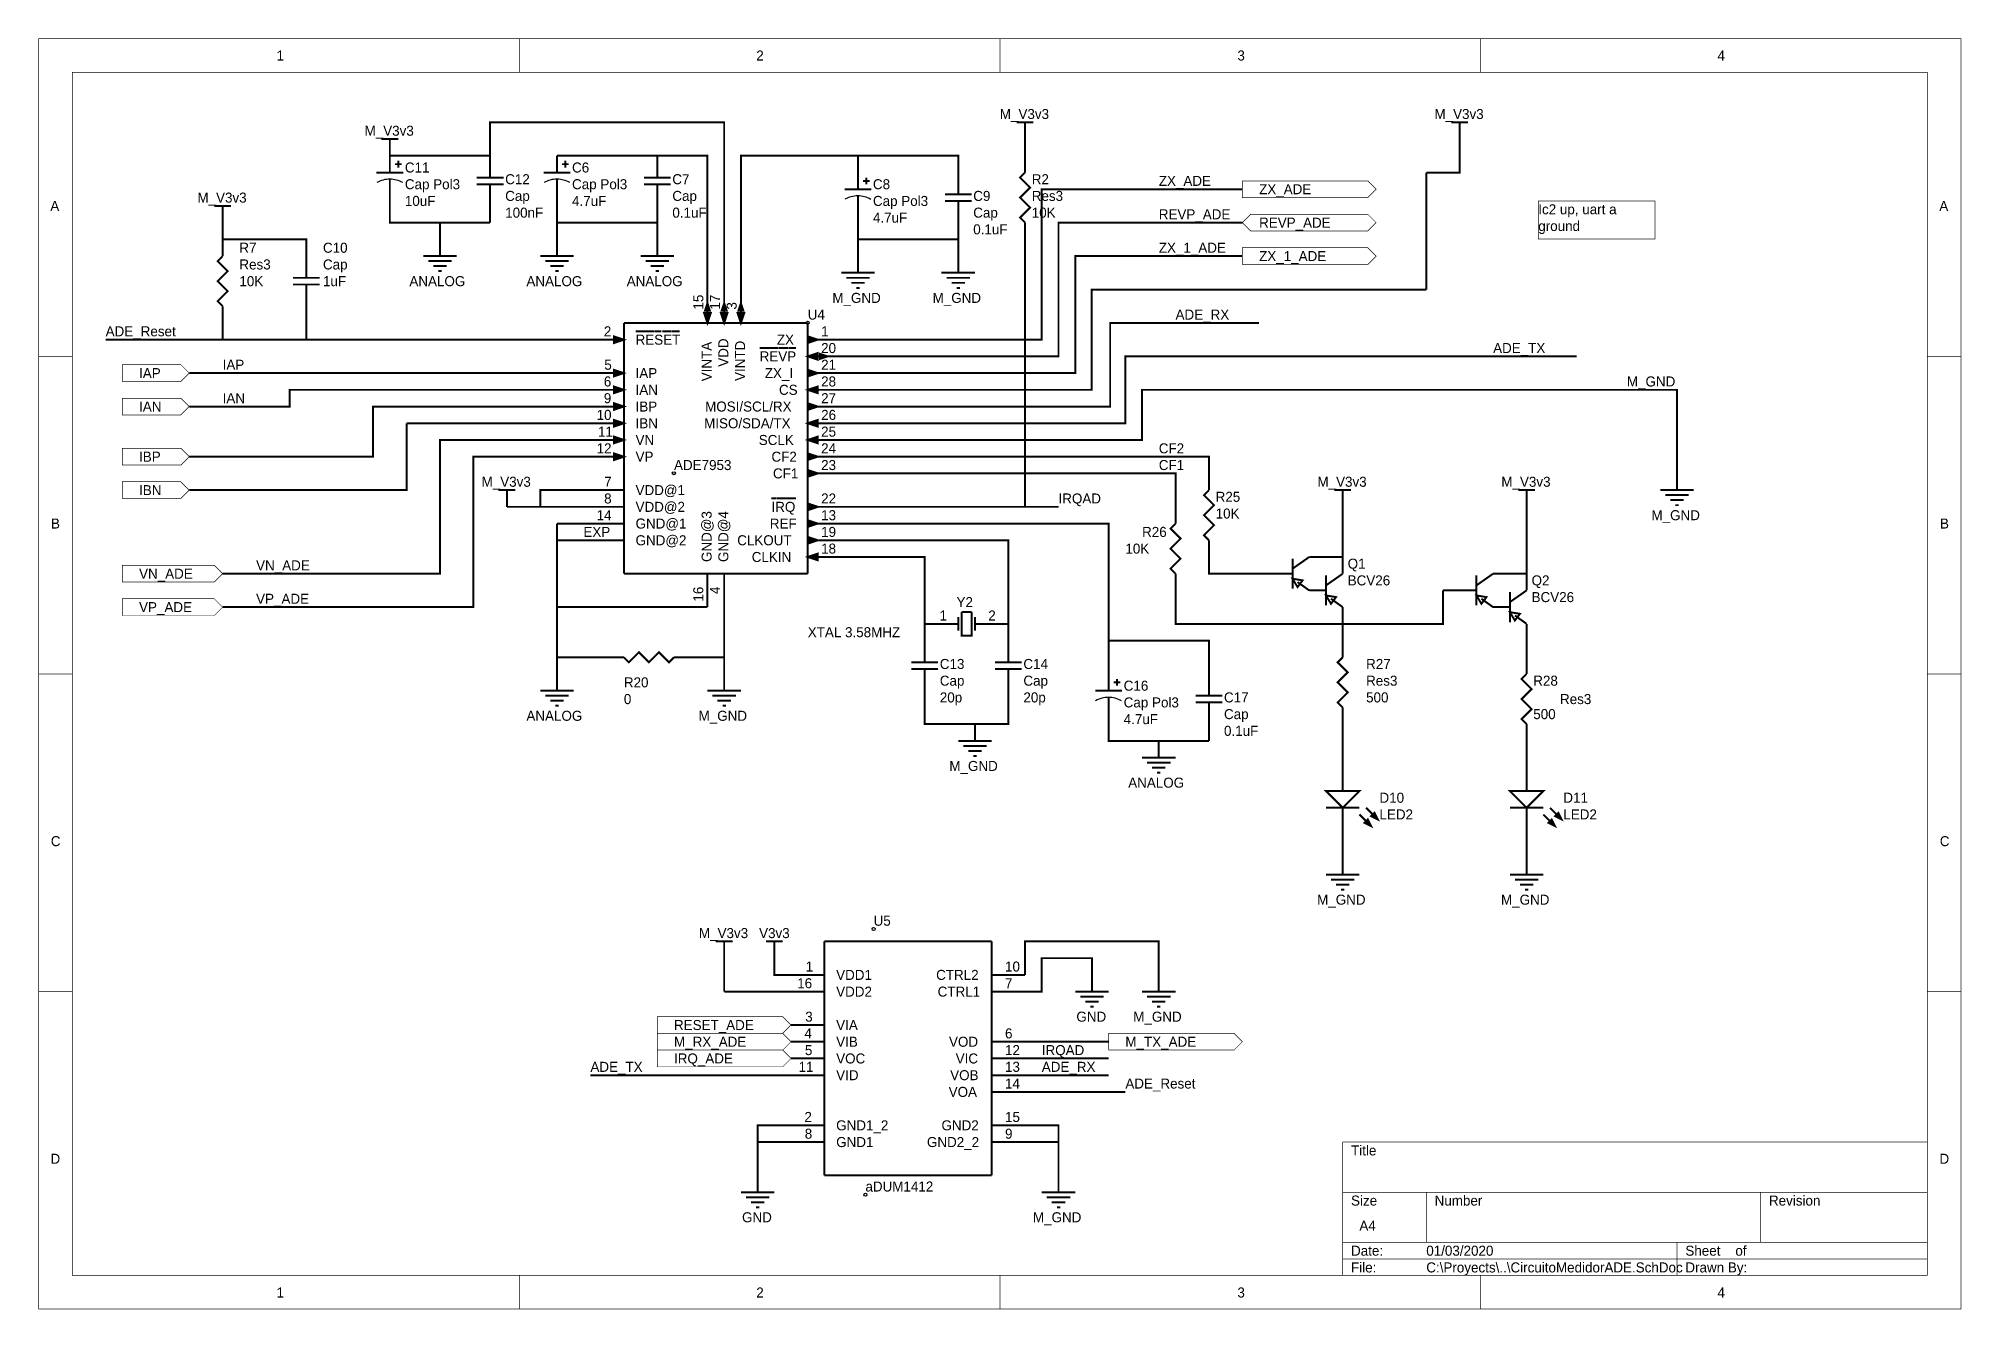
# Model space of a CAD drawing. Header units: millimetres. Extents: x 0 to 11.5, y 0 to 7.6.
import ezdxf

# ---------------------------------------------------------------- set-up
doc = ezdxf.new("R2010")
doc.units = ezdxf.units.MM
doc.header["$MEASUREMENT"] = 0
doc.layers.add('Sheet', color=255, linetype='Continuous')

msp = doc.modelspace()

# ---------------------------------------------------------------- linework, layer by layer
at = {"layer": 'Sheet'}
for points, const_width in [([(0, 7.6), (11.498, 7.6), (11.498, 0.002), (0, 0.002), (0, 7.6)], 0.0039), ([(2.875, 7.4), (2.875, 7.6)], 0.0039), ([(5.75, 7.4), (5.75, 7.6)], 0.0039), ([(8.625, 7.4), (8.625, 7.6)], 0.0039), ([(0.2, 7.4), (11.298, 7.4), (11.298, 0.202), (0.2, 0.202), (0.2, 7.4)], 0.0039), ([(4.1, 6.9), (4.1, 7.1), (2.7, 7.1), (2.7, 6.9), (2.1, 6.9)], 0.0118), ([(5.85, 7.1), (5.95, 7.1)], 0.0118), ([(5.9, 7), (5.9, 7.1)], 0.0118), ([(8.45, 7.1), (8.55, 7.1)], 0.0118), ([(8.5, 7), (8.5, 7.1)], 0.0118), ([(2.05, 7), (2.15, 7)], 0.0118), ([(2.1, 6.9), (2.1, 7)], 0.0118), ([(2.1, 6.8), (2.1, 6.9)], 0.0118), ([(2.7, 6.8), (2.7, 6.9)], 0.0118), ([(3.1, 6.8), (3.1, 6.9)], 0.0118), ([(3.1, 6.9), (3.7, 6.9), (4, 6.9), (4, 6.1)], 0.0118), ([(3.7, 6.8), (3.7, 6.9)], 0.0118), ([(4.1, 6.1), (4.1, 6.9), (4.1, 6.4)], 0.0118), ([(4.2, 6.1), (4.2, 6.9), (4.9, 6.9)], 0.0118), ([(5.5, 6.8), (5.5, 6.9), (4.9, 6.9), (4.9, 6.8)], 0.0118), ([(5.9, 7), (5.9, 6.9)], 0.0118), ([(5.9, 6.8), (5.9, 6.9)], 0.0118), ([(8.5, 7), (8.5, 6.8), (8.3, 6.8)], 0.0118), ([(2.02, 6.8), (2.18, 6.8)], 0.0118), ([(2.13, 6.85), (2.17, 6.85)], 0.0118), ([(2.15, 6.83), (2.15, 6.87)], 0.0118), ([(2.7, 6.8), (2.7, 6.77)], 0.0118), ([(3.02, 6.8), (3.18, 6.8)], 0.0118), ([(3.13, 6.85), (3.17, 6.85)], 0.0118), ([(3.15, 6.83), (3.15, 6.87)], 0.0118), ([(3.7, 6.8), (3.7, 6.77)], 0.0118), ([(4.9, 6.7), (4.9, 6.8)], 0.0118), ([(5.5, 6.7), (5.5, 6.8)], 0.0118), ([(5.9, 6.8), (5.87, 6.77), (5.93, 6.71), (5.87, 6.65), (5.93, 6.59), (5.87, 6.53), (5.9, 6.5)], 0.0118), ([(8.3, 6.8), (8.3, 6.1)], 0.0118), ([(2.1, 6.76), (2.1, 6.7)], 0.0118), ([(2.1, 6.7), (2.1, 6.6)], 0.0118), ([(2.62, 6.77), (2.78, 6.77)], 0.0118), ([(2.78, 6.73), (2.62, 6.73)], 0.0118), ([(2.7, 6.7), (2.7, 6.73)], 0.0118), ([(2.7, 6.7), (2.7, 6.6)], 0.0118), ([(3.1, 6.76), (3.1, 6.7)], 0.0118), ([(3.1, 6.7), (3.1, 6.6)], 0.0118), ([(3.62, 6.77), (3.78, 6.77)], 0.0118), ([(3.78, 6.73), (3.62, 6.73)], 0.0118), ([(3.7, 6.7), (3.7, 6.73)], 0.0118), ([(3.7, 6.7), (3.7, 6.6)], 0.0118), ([(7.2, 6.7), (6, 6.7), (6, 5.8), (4.8, 5.8), (4.8, 5.8)], 0.0118), ([(4.82, 6.7), (4.98, 6.7)], 0.0118), ([(4.93, 6.75), (4.97, 6.75)], 0.0118), ([(4.95, 6.73), (4.95, 6.77)], 0.0118), ([(5.42, 6.67), (5.58, 6.67)], 0.0118), ([(5.5, 6.7), (5.5, 6.67)], 0.0118), ([(1.05, 6.6), (1.15, 6.6)], 0.0118), ([(1.1, 6.5), (1.1, 6.6)], 0.0118), ([(2.1, 6.6), (2.1, 6.5), (2.4, 6.5), (2.7, 6.5)], 0.0118), ([(2.7, 6.6), (2.7, 6.5)], 0.0118), ([(3.1, 6.6), (3.1, 6.5), (3.7, 6.5), (3.7, 6.4)], 0.0118), ([(3.7, 6.6), (3.7, 6.5)], 0.0118), ([(4.9, 6.66), (4.9, 6.6)], 0.0118), ([(4.9, 6.6), (4.9, 6.5)], 0.0118), ([(5.58, 6.63), (5.42, 6.63)], 0.0118), ([(5.5, 6.6), (5.5, 6.63)], 0.0118), ([(5.5, 6.6), (5.5, 6.5)], 0.0118), ([(8.97, 6.63), (9.668, 6.63), (9.668, 6.402), (8.97, 6.402), (8.97, 6.63)], 0.0039), ([(1.1, 6.4), (1.1, 6.5)], 0.0118), ([(2.4, 6.5), (2.4, 6.4)], 0.0118), ([(3.1, 6.5), (3.1, 6.4)], 0.0118), ([(7.2, 6.5), (6.1, 6.5), (6.1, 5.7), (4.8, 5.7)], 0.0118), ([(5.9, 6.5), (5.9, 6.4), (5.9, 4.8), (5.1, 4.8), (4.8, 4.8), (4.8, 4.8), (5.1, 4.8), (5.1, 4.8)], 0.0118), ([(4.9, 6.5), (4.9, 6.4), (5.5, 6.4), (5.5, 6.3)], 0.0118), ([(5.5, 6.5), (5.5, 6.4)], 0.0118), ([(5.9, 6.5), (5.9, 6.4)], 0.0118), ([(1.1, 6.3), (1.1, 6.4)], 0.0118), ([(1.6, 6.3), (1.6, 6.4), (1.1, 6.4), (1.1, 6.4)], 0.0118), ([(2.4, 6.4), (2.4, 6.3)], 0.0118), ([(3.1, 6.4), (3.1, 6.3)], 0.0118), ([(3.7, 6.4), (3.7, 6.3)], 0.0118), ([(4.9, 6.4), (4.9, 6.3)], 0.0118), ([(1.1, 6.3), (1.07, 6.27), (1.13, 6.21), (1.07, 6.15), (1.13, 6.09), (1.07, 6.03), (1.1, 6)], 0.0118), ([(1.6, 6.2), (1.6, 6.3)], 0.0118), ([(2.3, 6.3), (2.5, 6.3)], 0.0118), ([(2.33, 6.27), (2.47, 6.27)], 0.0118), ([(2.36, 6.24), (2.44, 6.24)], 0.0118), ([(2.39, 6.21), (2.41, 6.21)], 0.0118), ([(3, 6.3), (3.2, 6.3)], 0.0118), ([(3.03, 6.27), (3.17, 6.27)], 0.0118), ([(3.06, 6.24), (3.14, 6.24)], 0.0118), ([(3.09, 6.21), (3.11, 6.21)], 0.0118), ([(3.6, 6.3), (3.8, 6.3)], 0.0118), ([(3.63, 6.27), (3.77, 6.27)], 0.0118), ([(3.66, 6.24), (3.74, 6.24)], 0.0118), ([(3.69, 6.21), (3.71, 6.21)], 0.0118), ([(4.8, 5.6), (6.2, 5.6), (6.2, 6.3), (7.2, 6.3)], 0.0118), ([(4.9, 6.3), (4.9, 6.2)], 0.0118), ([(5.5, 6.3), (5.5, 6.2)], 0.0118), ([(1.52, 6.17), (1.68, 6.17)], 0.0118), ([(1.68, 6.13), (1.52, 6.13)], 0.0118), ([(1.6, 6.2), (1.6, 6.17)], 0.0118), ([(1.6, 6.1), (1.6, 6.13)], 0.0118), ([(1.6, 6.1), (1.6, 6)], 0.0118), ([(4, 5.9), (4, 6.1)], 0.0118), ([(4.1, 5.9), (4.1, 6.1)], 0.0118), ([(4.2, 5.9), (4.2, 6.1)], 0.0118), ([(4.8, 6.2), (5, 6.2)], 0.0118), ([(4.8, 5.5), (6.299, 5.5), (6.299, 6.1), (8.3, 6.1)], 0.0118), ([(4.83, 6.17), (4.97, 6.17)], 0.0118), ([(4.86, 6.14), (4.94, 6.14)], 0.0118), ([(4.89, 6.11), (4.91, 6.11)], 0.0118), ([(5.4, 6.2), (5.6, 6.2)], 0.0118), ([(5.43, 6.17), (5.57, 6.17)], 0.0118), ([(5.46, 6.14), (5.54, 6.14)], 0.0118), ([(5.49, 6.11), (5.51, 6.11)], 0.0118), ([(1.1, 6), (1.1, 5.9)], 0.0118), ([(1.6, 6), (1.6, 5.8)], 0.0118), ([(1.1, 5.8), (1.1, 5.9)], 0.0118), ([(3.5, 4.4), (3.5, 5.9)], 0.0118), ([(3.5, 5.9), (4.6, 5.9)], 0.0118), ([(4.6, 5.9), (4.6, 4.4)], 0.0118), ([(4.8, 5.4), (6.409, 5.4), (6.409, 5.9), (7.3, 5.9)], 0.0118), ([(3.3, 5.8), (1.6, 5.8), (1.1, 5.8), (1.1, 5.8), (0.4, 5.8)], 0.0118), ([(3.5, 5.8), (3.3, 5.8)], 0.0118), ([(3.628, 5.85), (3.57, 5.85)], 0.0118), ([(3.68, 5.85), (3.628, 5.85)], 0.0118), ([(3.725, 5.85), (3.682, 5.85)], 0.0118), ([(3.782, 5.85), (3.73, 5.85)], 0.0118), ([(3.833, 5.85), (3.783, 5.85)], 0.0118), ([(3.833, 5.85), (3.783, 5.85)], 0.0118), ([(4.37, 5.75), (4.312, 5.75)], 0.0118), ([(4.422, 5.75), (4.37, 5.75)], 0.0118), ([(4.483, 5.75), (4.423, 5.75)], 0.0118), ([(4.53, 5.75), (4.485, 5.75)], 0.0118), ([(4.53, 5.75), (4.485, 5.75)], 0.0118), ([(4.6, 5.8), (4.8, 5.8)], 0.0118), ([(0.2, 5.7), (0, 5.7)], 0.0039), ([(4.6, 5.7), (4.8, 5.7)], 0.0118), ([(9.2, 5.7), (6.5, 5.7), (6.5, 5.3), (4.8, 5.3)], 0.0118), ([(11.3, 5.7), (11.5, 5.7)], 0.0039), ([(3.3, 5.6), (3.3, 5.6), (0.9, 5.6)], 0.0118), ([(3.5, 5.6), (3.3, 5.6)], 0.0118), ([(4.6, 5.6), (4.8, 5.6)], 0.0118), ([(0.9, 5.4), (1.5, 5.4), (1.5, 5.5), (3.3, 5.5)], 0.0118), ([(3.5, 5.5), (3.3, 5.5)], 0.0118), ([(4.6, 5.5), (4.8, 5.5)], 0.0118), ([(5.1, 5.2), (6.6, 5.2), (6.6, 5.5), (9.8, 5.5), (9.8, 5)], 0.0118), ([(3.3, 5.4), (3.2, 5.4), (2, 5.4), (2, 5.1), (0.9, 5.1)], 0.0118), ([(2.2, 5.3), (2.2, 5.3), (2.2, 4.9), (0.9, 4.9)], 0.0118), ([(2.2, 5.3), (3, 5.3), (3.3, 5.3), (3.4, 5.3)], 0.0118), ([(3.5, 5.4), (3.3, 5.4)], 0.0118), ([(3.5, 5.3), (3.3, 5.3)], 0.0118), ([(4.6, 5.4), (4.8, 5.4)], 0.0118), ([(4.6, 5.3), (4.8, 5.3)], 0.0118), ([(1.1, 4.4), (2.4, 4.4), (2.4, 5.2), (3.3, 5.2), (3.3, 5.2)], 0.0118), ([(3.5, 5.2), (3.3, 5.2)], 0.0118), ([(4.6, 5.2), (4.8, 5.2)], 0.0118), ([(4.8, 5.2), (4.8, 5.2), (5.1, 5.2), (5.1, 5.2)], 0.0118), ([(3.3, 5.1), (3.3, 5.1), (2.6, 5.1), (2.6, 4.2), (1.1, 4.2)], 0.0118), ([(3.5, 5.1), (3.3, 5.1)], 0.0118), ([(4.6, 5.1), (4.8, 5.1)], 0.0118), ([(4.8, 5.1), (4.8, 5.1), (7, 5.1), (7, 5)], 0.0118), ([(4.6, 5), (4.8, 5)], 0.0118), ([(4.8, 5), (4.8, 5), (6.8, 5), (6.8, 4.8)], 0.0118), ([(7, 4.9), (7, 5)], 0.0118), ([(9.8, 5), (9.8, 4.9)], 0.0118), ([(2.75, 4.9), (2.85, 4.9)], 0.0118), ([(2.8, 4.8), (2.8, 4.9)], 0.0118), ([(3.3, 4.9), (3, 4.9), (3, 4.8), (2.8, 4.8)], 0.0118), ([(3.5, 4.9), (3.3, 4.9)], 0.0118), ([(4.41, 4.85), (4.383, 4.85)], 0.0118), ([(4.47, 4.85), (4.412, 4.85)], 0.0118), ([(4.53, 4.85), (4.47, 4.85)], 0.0118), ([(4.53, 4.85), (4.47, 4.85)], 0.0118), ([(7, 4.9), (6.97, 4.87), (7.03, 4.81), (6.97, 4.75), (7.03, 4.69), (6.97, 4.63), (7, 4.6)], 0.0118), ([(7.75, 4.9), (7.85, 4.9)], 0.0118), ([(7.8, 4.8), (7.8, 4.9)], 0.0118), ([(8.85, 4.9), (8.95, 4.9)], 0.0118), ([(8.9, 4.8), (8.9, 4.9)], 0.0118), ([(9.7, 4.9), (9.9, 4.9)], 0.0118), ([(9.73, 4.87), (9.87, 4.87)], 0.0118), ([(9.76, 4.84), (9.84, 4.84)], 0.0118), ([(3.3, 4.8), (3, 4.8), (3, 4.8)], 0.0118), ([(3.5, 4.8), (3.3, 4.8)], 0.0118), ([(4.6, 4.8), (4.8, 4.8)], 0.0118), ([(5.9, 4.8), (6.1, 4.8)], 0.0118), ([(6.8, 4.7), (6.8, 4.8)], 0.0118), ([(7.8, 4.7), (7.8, 4.8)], 0.0118), ([(8.9, 4.6), (8.9, 4.8)], 0.0118), ([(9.79, 4.81), (9.81, 4.81)], 0.0118), ([(3.3, 4.6), (3.1, 4.6), (3.1, 4.7)], 0.0118), ([(3.3, 4.7), (3.1, 4.7), (3.1, 4.7)], 0.0118), ([(3.1, 4.6), (3.1, 4.2), (4, 4.2)], 0.0118), ([(3.5, 4.7), (3.3, 4.7)], 0.0118), ([(3.5, 4.6), (3.3, 4.6)], 0.0118), ([(4.6, 4.7), (4.8, 4.7)], 0.0118), ([(4.6, 4.6), (4.8, 4.6)], 0.0118), ([(4.8, 4.7), (4.8, 4.7), (6.4, 4.7), (6.4, 4), (6.4, 3.8)], 0.0118), ([(4.8, 4.6), (4.8, 4.6), (5.8, 4.6), (5.8, 4.1), (5.8, 4)], 0.0118), ([(6.8, 4.7), (6.77, 4.67), (6.83, 4.61), (6.77, 4.55), (6.83, 4.49), (6.77, 4.43), (6.8, 4.4)], 0.0118), ([(7, 4.6), (7, 4.5)], 0.0118), ([(7.8, 4.5), (7.8, 4.7)], 0.0118), ([(8.9, 4.4), (8.9, 4.6)], 0.0118), ([(4.6, 4.5), (4.8, 4.5)], 0.0118), ([(4.8, 4.5), (5.3, 4.5), (5.3, 4.1), (5.3, 4)], 0.0118), ([(7, 4.5), (7, 4.4), (7.3, 4.4)], 0.0118), ([(7.6, 4.5), (7.5, 4.43)], 0.0118), ([(7.5, 4.49), (7.5, 4.31)], 0.0118), ([(7.6, 4.5), (7.8, 4.5)], 0.0118), ([(7.8, 4.5), (7.8, 4.4)], 0.0118), ([(4.6, 4.4), (3.5, 4.4)], 0.0118), ([(4, 4.4), (4, 4.2)], 0.0118), ([(4.1, 4.4), (4.1, 4.2)], 0.0118), ([(6.8, 4.4), (6.8, 4.3)], 0.0118), ([(7.5, 4.4), (7.3, 4.4)], 0.0118), ([(7.8, 4.4), (7.7, 4.33)], 0.0118), ([(7.7, 4.39), (7.7, 4.21)], 0.0118), ([(8.7, 4.4), (8.6, 4.33)], 0.0118), ([(8.6, 4.39), (8.6, 4.21)], 0.0118), ([(8.7, 4.4), (8.9, 4.4)], 0.0118), ([(8.9, 4.4), (8.9, 4.3)], 0.0118), ([(6.8, 4.3), (6.8, 4.1), (8.4, 4.1), (8.4, 4.3)], 0.0118), ([(7.53, 4.35), (7.6, 4.3)], 0.0118), ([(7.6, 4.3), (7.7, 4.3)], 0.0118), ([(8.6, 4.3), (8.4, 4.3)], 0.0118), ([(8.9, 4.3), (8.8, 4.23)], 0.0118), ([(8.8, 4.29), (8.8, 4.11)], 0.0118), ([(3.1, 4.2), (3.1, 3.9), (3.4, 3.9)], 0.0118), ([(4.1, 3.8), (4.1, 3.9), (4.1, 3.9), (4.1, 4.2)], 0.0118), ([(5.5, 4.14), (5.5, 4.06)], 0.0118), ([(5.52, 4.17), (5.58, 4.17)], 0.0118), ([(5.58, 4.17), (5.58, 4.03), (5.52, 4.03), (5.52, 4.17)], 0.0118), ([(5.6, 4.14), (5.6, 4.06)], 0.0118), ([(7.73, 4.25), (7.8, 4.2)], 0.0118), ([(7.8, 4.2), (7.8, 4)], 0.0118), ([(8.63, 4.25), (8.7, 4.2)], 0.0118), ([(8.7, 4.2), (8.8, 4.2)], 0.0118), ([(8.83, 4.15), (8.9, 4.1)], 0.0118), ([(5.5, 4.1), (5.3, 4.1)], 0.0118), ([(5.6, 4.1), (5.8, 4.1)], 0.0118), ([(8.9, 4.1), (8.9, 3.9)], 0.0118), ([(3.5, 3.9), (3.53, 3.87), (3.59, 3.93), (3.65, 3.87), (3.71, 3.93), (3.77, 3.87), (3.8, 3.9)], 0.0118), ([(5.3, 3.9), (5.3, 4)], 0.0118), ([(5.8, 3.9), (5.8, 4)], 0.0118), ([(7, 3.8), (7, 4), (6.4, 4)], 0.0118), ([(7.8, 3.9), (7.8, 4)], 0.0118), ([(0.2, 3.8), (0, 3.8)], 0.0039), ([(3.1, 3.8), (3.1, 3.9), (3.1, 3.9)], 0.0118), ([(3.1, 3.8), (3.1, 3.7)], 0.0118), ([(3.5, 3.9), (3.4, 3.9)], 0.0118), ([(3.8, 3.9), (3.9, 3.9)], 0.0118), ([(3.9, 3.9), (4.1, 3.9)], 0.0118), ([(4.1, 3.8), (4.1, 3.7)], 0.0118), ([(5.22, 3.87), (5.38, 3.87)], 0.0118), ([(5.38, 3.83), (5.22, 3.83)], 0.0118), ([(5.3, 3.9), (5.3, 3.87)], 0.0118), ([(5.3, 3.8), (5.3, 3.83)], 0.0118), ([(5.3, 3.8), (5.3, 3.7)], 0.0118), ([(5.72, 3.87), (5.88, 3.87)], 0.0118), ([(5.88, 3.83), (5.72, 3.83)], 0.0118), ([(5.8, 3.9), (5.8, 3.87)], 0.0118), ([(5.8, 3.8), (5.8, 3.83)], 0.0118), ([(5.8, 3.8), (5.8, 3.7)], 0.0118), ([(6.4, 3.7), (6.4, 3.8)], 0.0118), ([(7, 3.7), (7, 3.8)], 0.0118), ([(7.8, 3.9), (7.77, 3.87), (7.83, 3.81), (7.77, 3.75), (7.83, 3.69), (7.77, 3.63), (7.8, 3.6)], 0.0118), ([(8.9, 3.8), (8.87, 3.77), (8.93, 3.71), (8.87, 3.65), (8.93, 3.59), (8.87, 3.53), (8.9, 3.5)], 0.0118), ([(8.9, 3.8), (8.9, 3.9)], 0.0118), ([(11.3, 3.8), (11.5, 3.8)], 0.0039), ([(3, 3.7), (3.2, 3.7)], 0.0118), ([(4, 3.7), (4.2, 3.7)], 0.0118), ([(5.3, 3.7), (5.3, 3.5), (5.6, 3.5), (5.8, 3.5), (5.8, 3.7)], 0.0118), ([(6.32, 3.7), (6.48, 3.7)], 0.0118), ([(6.43, 3.75), (6.47, 3.75)], 0.0118), ([(6.45, 3.73), (6.45, 3.77)], 0.0118), ([(7, 3.7), (7, 3.67)], 0.0118), ([(3.03, 3.67), (3.17, 3.67)], 0.0118), ([(3.06, 3.64), (3.14, 3.64)], 0.0118), ([(3.09, 3.61), (3.11, 3.61)], 0.0118), ([(4.03, 3.67), (4.17, 3.67)], 0.0118), ([(4.06, 3.64), (4.14, 3.64)], 0.0118), ([(4.09, 3.61), (4.11, 3.61)], 0.0118), ([(6.4, 3.66), (6.4, 3.6)], 0.0118), ([(6.4, 3.6), (6.4, 3.5)], 0.0118), ([(6.92, 3.67), (7.08, 3.67)], 0.0118), ([(7.08, 3.63), (6.92, 3.63)], 0.0118), ([(7, 3.6), (7, 3.63)], 0.0118), ([(7, 3.6), (7, 3.5)], 0.0118), ([(7.8, 3.6), (7.8, 3.5)], 0.0118), ([(5.6, 3.5), (5.6, 3.4)], 0.0118), ([(6.4, 3.5), (6.4, 3.4), (6.7, 3.4), (7, 3.4)], 0.0118), ([(7, 3.5), (7, 3.4)], 0.0118), ([(7.8, 3.5), (7.8, 3.3)], 0.0118), ([(8.9, 3.5), (8.9, 3.4)], 0.0118), ([(5.5, 3.4), (5.7, 3.4)], 0.0118), ([(5.53, 3.37), (5.67, 3.37)], 0.0118), ([(5.56, 3.34), (5.64, 3.34)], 0.0118), ([(6.7, 3.4), (6.7, 3.3)], 0.0118), ([(8.9, 3.4), (8.9, 3.3)], 0.0118), ([(5.59, 3.31), (5.61, 3.31)], 0.0118), ([(6.6, 3.3), (6.8, 3.3)], 0.0118), ([(6.63, 3.27), (6.77, 3.27)], 0.0118), ([(6.66, 3.24), (6.74, 3.24)], 0.0118), ([(7.8, 3.1), (7.8, 3.3)], 0.0118), ([(8.9, 3.1), (8.9, 3.3)], 0.0118), ([(6.69, 3.21), (6.71, 3.21)], 0.0118), ([(7.9, 3), (7.7, 3)], 0.0118), ([(7.8, 3), (7.8, 2.8)], 0.0118), ([(7.94, 3), (8.01, 2.93)], 0.0118), ([(9, 3), (8.8, 3)], 0.0118), ([(8.9, 3), (8.9, 2.8)], 0.0118), ([(9.04, 3), (9.11, 2.93)], 0.0118), ([(7.9, 2.96), (7.97, 2.89)], 0.0118), ([(9, 2.96), (9.07, 2.89)], 0.0118), ([(7.8, 2.7), (7.8, 2.8)], 0.0118), ([(8.9, 2.7), (8.9, 2.8)], 0.0118), ([(7.8, 2.7), (7.8, 2.6)], 0.0118), ([(8.9, 2.7), (8.9, 2.6)], 0.0118), ([(7.7, 2.6), (7.9, 2.6)], 0.0118), ([(7.73, 2.57), (7.87, 2.57)], 0.0118), ([(7.76, 2.54), (7.84, 2.54)], 0.0118), ([(8.8, 2.6), (9, 2.6)], 0.0118), ([(8.83, 2.57), (8.97, 2.57)], 0.0118), ([(8.86, 2.54), (8.94, 2.54)], 0.0118), ([(7.79, 2.51), (7.81, 2.51)], 0.0118), ([(8.89, 2.51), (8.91, 2.51)], 0.0118), ([(4.05, 2.2), (4.15, 2.2)], 0.0118), ([(4.1, 2.1), (4.1, 2.2)], 0.0118), ([(4.35, 2.2), (4.45, 2.2)], 0.0118), ([(4.4, 2.1), (4.4, 2.2)], 0.0118), ([(5.7, 2.2), (4.7, 2.2)], 0.0118), ([(4.7, 2.2), (4.7, 0.8)], 0.0118), ([(5.7, 0.8), (5.7, 2.2)], 0.0118), ([(6.7, 2), (6.7, 2.2), (5.9, 2.2), (5.9, 2)], 0.0118), ([(4.1, 1.9), (4.1, 2.1)], 0.0118), ([(4.5, 2), (4.4, 2), (4.4, 2.1)], 0.0118), ([(6.3, 2), (6.3, 2.1), (6, 2.1), (6, 1.9), (5.9, 1.9), (5.9, 1.9)], 0.0118), ([(4.7, 2), (4.5, 2)], 0.0118), ([(5.7, 2), (5.9, 2)], 0.0118), ([(6.3, 2), (6.3, 1.9)], 0.0118), ([(6.7, 2), (6.7, 1.9)], 0.0118), ([(0.2, 1.9), (0, 1.9)], 0.0039), ([(4.1, 1.9), (4.1, 1.9), (4.5, 1.9)], 0.0118), ([(4.7, 1.9), (4.5, 1.9)], 0.0118), ([(5.7, 1.9), (5.9, 1.9)], 0.0118), ([(6.2, 1.9), (6.4, 1.9)], 0.0118), ([(6.23, 1.87), (6.37, 1.87)], 0.0118), ([(6.26, 1.84), (6.34, 1.84)], 0.0118), ([(6.6, 1.9), (6.8, 1.9)], 0.0118), ([(6.63, 1.87), (6.77, 1.87)], 0.0118), ([(6.66, 1.84), (6.74, 1.84)], 0.0118), ([(11.3, 1.9), (11.5, 1.9)], 0.0039), ([(6.29, 1.81), (6.31, 1.81)], 0.0118), ([(6.69, 1.81), (6.71, 1.81)], 0.0118), ([(4.7, 1.7), (4.5, 1.7)], 0.0118), ([(4.7, 1.6), (4.5, 1.6)], 0.0118), ([(4.7, 1.5), (4.5, 1.5)], 0.0118), ([(5.7, 1.6), (5.9, 1.6)], 0.0118), ([(5.7, 1.5), (5.9, 1.5)], 0.0118), ([(5.9, 1.6), (6.4, 1.6), (6.3, 1.6)], 0.0118), ([(5.9, 1.5), (6.4, 1.5), (6.4, 1.5)], 0.0118), ([(4.5, 1.4), (4.5, 1.4), (3.3, 1.4)], 0.0118), ([(4.7, 1.4), (4.5, 1.4)], 0.0118), ([(5.7, 1.4), (5.9, 1.4)], 0.0118), ([(5.9, 1.4), (6, 1.4), (6, 1.4), (6.4, 1.4)], 0.0118), ([(5.7, 1.3), (5.9, 1.3)], 0.0118), ([(6.5, 1.3), (5.9, 1.3), (5.9, 1.3)], 0.0118), ([(4.5, 1.1), (4.3, 1.1), (4.3, 1)], 0.0118), ([(4.7, 1.1), (4.5, 1.1)], 0.0118), ([(5.7, 1.1), (5.9, 1.1)], 0.0118), ([(5.9, 1.1), (6.1, 1.1), (6.1, 1), (6.1, 0.8)], 0.0118), ([(4.5, 1), (4.3, 1), (4.3, 0.8)], 0.0118), ([(4.7, 1), (4.5, 1)], 0.0118), ([(5.7, 1), (5.9, 1)], 0.0118), ([(5.9, 1), (6.1, 1)], 0.0118), ([(7.8, 1), (11.3, 1)], 0.0039), ([(7.8, 0.2), (7.8, 1)], 0.0039), ([(4.3, 0.8), (4.3, 0.7)], 0.0118), ([(4.7, 0.8), (5.7, 0.8)], 0.0118), ([(6.1, 0.8), (6.1, 0.7)], 0.0118), ([(4.2, 0.7), (4.4, 0.7)], 0.0118), ([(6, 0.7), (6.2, 0.7)], 0.0118), ([(7.8, 0.7), (11.3, 0.7)], 0.0039), ([(8.3, 0.4), (8.3, 0.7)], 0.0039), ([(10.3, 0.4), (10.3, 0.7)], 0.0039), ([(4.23, 0.67), (4.37, 0.67)], 0.0118), ([(4.26, 0.64), (4.34, 0.64)], 0.0118), ([(4.29, 0.61), (4.31, 0.61)], 0.0118), ([(6.03, 0.67), (6.17, 0.67)], 0.0118), ([(6.06, 0.64), (6.14, 0.64)], 0.0118), ([(6.09, 0.61), (6.11, 0.61)], 0.0118), ([(7.8, 0.4), (11.3, 0.4)], 0.0039), ([(9.8, 0.2), (9.8, 0.4)], 0.0039), ([(7.8, 0.3), (11.3, 0.3)], 0.0039), ([(2.875, 0.2), (2.875, 0)], 0.0039), ([(5.75, 0.2), (5.75, 0)], 0.0039), ([(8.625, 0.2), (8.625, 0)], 0.0039)]:
    msp.add_lwpolyline(points, dxfattribs=dict(at, const_width=const_width))
for points, const_width in [([(7.2, 6.65), (7.2, 6.75), (7.95, 6.75), (8, 6.7), (7.95, 6.65), (7.2, 6.65)], 0.0039), ([(7.25, 6.45), (7.2, 6.5), (7.25, 6.55), (7.95, 6.55), (8, 6.5), (7.95, 6.45), (7.25, 6.45)], 0.0039), ([(7.2, 6.25), (7.2, 6.35), (7.95, 6.35), (8, 6.3), (7.95, 6.25), (7.2, 6.25)], 0.0039), ([(4.02, 5.97), (3.98, 5.97), (4, 6.03), (4.02, 5.97)], 0.0039), ([(3.98, 5.97), (4.02, 5.97), (4, 6.03), (3.98, 5.97)], 0.0039), ([(4.12, 5.97), (4.08, 5.97), (4.1, 6.03), (4.12, 5.97)], 0.0039), ([(4.08, 5.97), (4.12, 5.97), (4.1, 6.03), (4.08, 5.97)], 0.0039), ([(4.22, 5.97), (4.18, 5.97), (4.2, 6.03), (4.22, 5.97)], 0.0039), ([(4.18, 5.97), (4.22, 5.97), (4.2, 6.03), (4.18, 5.97)], 0.0039), ([(4, 5.9), (3.98, 5.96), (4.02, 5.96), (4, 5.9)], 0.0118), ([(3.98, 5.96), (4, 5.9), (4.02, 5.96), (3.98, 5.96)], 0.0039), ([(4.1, 5.9), (4.08, 5.96), (4.12, 5.96), (4.1, 5.9)], 0.0118), ([(4.08, 5.96), (4.1, 5.9), (4.12, 5.96), (4.08, 5.96)], 0.0039), ([(4.2, 5.9), (4.18, 5.96), (4.22, 5.96), (4.2, 5.9)], 0.0118), ([(4.18, 5.96), (4.2, 5.9), (4.22, 5.96), (4.18, 5.96)], 0.0039), ([(3.5, 5.8), (3.44, 5.78), (3.44, 5.82), (3.5, 5.8)], 0.0118), ([(3.44, 5.82), (3.5, 5.8), (3.44, 5.78), (3.44, 5.82)], 0.0039), ([(4.66, 5.8), (4.6, 5.78), (4.6, 5.82), (4.66, 5.8)], 0.0118), ([(4.66, 5.8), (4.6, 5.82), (4.6, 5.78), (4.66, 5.8)], 0.0039), ([(0.5, 5.55), (0.5, 5.65), (0.85, 5.65), (0.9, 5.6), (0.85, 5.55), (0.5, 5.55)], 0.0039), ([(4.66, 5.68), (4.6, 5.7), (4.66, 5.72), (4.66, 5.68)], 0.0118), ([(4.66, 5.72), (4.6, 5.7), (4.66, 5.68), (4.66, 5.72)], 0.0039), ([(4.73, 5.7), (4.67, 5.68), (4.67, 5.72), (4.73, 5.7)], 0.0039), ([(4.67, 5.72), (4.67, 5.68), (4.73, 5.7), (4.67, 5.72)], 0.0039), ([(3.5, 5.6), (3.44, 5.58), (3.44, 5.62), (3.5, 5.6)], 0.0118), ([(3.5, 5.5), (3.44, 5.48), (3.44, 5.52), (3.5, 5.5)], 0.0118), ([(3.44, 5.62), (3.5, 5.6), (3.44, 5.58), (3.44, 5.62)], 0.0039), ([(3.44, 5.52), (3.5, 5.5), (3.44, 5.48), (3.44, 5.52)], 0.0039), ([(4.66, 5.48), (4.6, 5.5), (4.66, 5.52), (4.66, 5.48)], 0.0118), ([(4.66, 5.6), (4.6, 5.58), (4.6, 5.62), (4.66, 5.6)], 0.0118), ([(4.66, 5.52), (4.6, 5.5), (4.66, 5.48), (4.66, 5.52)], 0.0039), ([(4.66, 5.6), (4.6, 5.62), (4.6, 5.58), (4.66, 5.6)], 0.0039), ([(0.5, 5.35), (0.5, 5.45), (0.85, 5.45), (0.9, 5.4), (0.85, 5.35), (0.5, 5.35)], 0.0039), ([(3.5, 5.4), (3.44, 5.38), (3.44, 5.42), (3.5, 5.4)], 0.0118), ([(3.44, 5.42), (3.5, 5.4), (3.44, 5.38), (3.44, 5.42)], 0.0039), ([(4.66, 5.4), (4.6, 5.38), (4.6, 5.42), (4.66, 5.4)], 0.0118), ([(4.66, 5.4), (4.6, 5.42), (4.6, 5.38), (4.66, 5.4)], 0.0039), ([(3.5, 5.3), (3.44, 5.28), (3.44, 5.32), (3.5, 5.3)], 0.0118), ([(3.44, 5.32), (3.5, 5.3), (3.44, 5.28), (3.44, 5.32)], 0.0039), ([(4.66, 5.28), (4.6, 5.3), (4.66, 5.32), (4.66, 5.28)], 0.0118), ([(4.66, 5.32), (4.6, 5.3), (4.66, 5.28), (4.66, 5.32)], 0.0039), ([(3.5, 5.2), (3.44, 5.18), (3.44, 5.22), (3.5, 5.2)], 0.0118), ([(3.44, 5.22), (3.5, 5.2), (3.44, 5.18), (3.44, 5.22)], 0.0039), ([(4.66, 5.18), (4.6, 5.2), (4.66, 5.22), (4.66, 5.18)], 0.0118), ([(4.66, 5.22), (4.6, 5.2), (4.66, 5.18), (4.66, 5.22)], 0.0039), ([(0.5, 5.05), (0.5, 5.15), (0.85, 5.15), (0.9, 5.1), (0.85, 5.05), (0.5, 5.05)], 0.0039), ([(3.5, 5.1), (3.44, 5.08), (3.44, 5.12), (3.5, 5.1)], 0.0118), ([(3.44, 5.12), (3.5, 5.1), (3.44, 5.08), (3.44, 5.12)], 0.0039), ([(4.66, 5.1), (4.6, 5.08), (4.6, 5.12), (4.66, 5.1)], 0.0118), ([(4.66, 5.1), (4.6, 5.12), (4.6, 5.08), (4.66, 5.1)], 0.0039), ([(0.5, 4.85), (0.5, 4.95), (0.85, 4.95), (0.9, 4.9), (0.85, 4.85), (0.5, 4.85)], 0.0039), ([(4.66, 5), (4.6, 4.98), (4.6, 5.02), (4.66, 5)], 0.0118), ([(4.66, 5), (4.6, 5.02), (4.6, 4.98), (4.66, 5)], 0.0039), ([(4.66, 4.8), (4.6, 4.78), (4.6, 4.82), (4.66, 4.8)], 0.0118), ([(4.66, 4.7), (4.6, 4.68), (4.6, 4.72), (4.66, 4.7)], 0.0118), ([(4.66, 4.8), (4.6, 4.82), (4.6, 4.78), (4.66, 4.8)], 0.0039), ([(4.66, 4.7), (4.6, 4.72), (4.6, 4.68), (4.66, 4.7)], 0.0039), ([(4.66, 4.6), (4.6, 4.58), (4.6, 4.62), (4.66, 4.6)], 0.0118), ([(4.66, 4.6), (4.6, 4.62), (4.6, 4.58), (4.66, 4.6)], 0.0039), ([(4.66, 4.48), (4.6, 4.5), (4.66, 4.52), (4.66, 4.48)], 0.0118), ([(4.66, 4.52), (4.6, 4.5), (4.66, 4.48), (4.66, 4.52)], 0.0039), ([(0.5, 4.35), (0.5, 4.45), (1.05, 4.45), (1.1, 4.4), (1.05, 4.35), (0.5, 4.35)], 0.0039), ([(7.56, 4.36), (7.53, 4.32), (7.5, 4.37), (7.56, 4.36)], 0.0118), ([(7.5, 4.37), (7.56, 4.36), (7.53, 4.32), (7.5, 4.37)], 0.0039), ([(7.76, 4.26), (7.73, 4.22), (7.7, 4.27), (7.76, 4.26)], 0.0118), ([(7.7, 4.27), (7.76, 4.26), (7.73, 4.22), (7.7, 4.27)], 0.0039), ([(8.66, 4.26), (8.63, 4.22), (8.6, 4.27), (8.66, 4.26)], 0.0118), ([(8.6, 4.27), (8.66, 4.26), (8.63, 4.22), (8.6, 4.27)], 0.0039), ([(0.5, 4.15), (0.5, 4.25), (1.05, 4.25), (1.1, 4.2), (1.05, 4.15), (0.5, 4.15)], 0.0039), ([(8.86, 4.16), (8.83, 4.12), (8.8, 4.17), (8.86, 4.16)], 0.0118), ([(8.8, 4.17), (8.86, 4.16), (8.83, 4.12), (8.8, 4.17)], 0.0039), ([(7.8, 3), (7.7, 3.1), (7.9, 3.1), (7.8, 3)], 0.0118), ([(7.7, 3.1), (7.8, 3), (7.9, 3.1), (7.7, 3.1)], 0.0118), ([(8.9, 3), (8.8, 3.1), (9, 3.1), (8.9, 3)], 0.0118), ([(8.8, 3.1), (8.9, 3), (9, 3.1), (8.8, 3.1)], 0.0118), ([(7.97, 2.89), (7.93, 2.91), (7.95, 2.93), (7.97, 2.89)], 0.0118), ([(7.97, 2.89), (7.95, 2.93), (7.93, 2.91), (7.97, 2.89)], 0.0118), ([(8.01, 2.93), (7.97, 2.95), (7.99, 2.97), (8.01, 2.93)], 0.0118), ([(8.01, 2.93), (7.99, 2.97), (7.97, 2.95), (8.01, 2.93)], 0.0118), ([(9.07, 2.89), (9.03, 2.91), (9.05, 2.93), (9.07, 2.89)], 0.0118), ([(9.07, 2.89), (9.05, 2.93), (9.03, 2.91), (9.07, 2.89)], 0.0118), ([(9.11, 2.93), (9.07, 2.95), (9.09, 2.97), (9.11, 2.93)], 0.0118), ([(9.11, 2.93), (9.09, 2.97), (9.07, 2.95), (9.11, 2.93)], 0.0118), ([(3.7, 1.65), (3.7, 1.75), (4.45, 1.75), (4.5, 1.7), (4.45, 1.65), (3.7, 1.65)], 0.0039), ([(3.7, 1.55), (3.7, 1.65), (4.45, 1.65), (4.5, 1.6), (4.45, 1.55), (3.7, 1.55)], 0.0039), ([(6.4, 1.55), (6.4, 1.65), (7.15, 1.65), (7.2, 1.6), (7.15, 1.55), (6.4, 1.55)], 0.0039), ([(3.7, 1.45), (3.7, 1.55), (4.45, 1.55), (4.5, 1.5), (4.45, 1.45), (3.7, 1.45)], 0.0039)]:
    msp.add_lwpolyline(points, close=True, dxfattribs=dict(at, const_width=const_width))
for centre, start, end in [((2.099, 6.601), 89.7099, 118.8858), ((2.099, 6.601), 60.6078, 89.7099), ((3.099, 6.601), 89.6977, 118.8751), ((3.099, 6.601), 60.5971, 89.6977), ((4.899, 6.501), 89.6981, 118.8822), ((4.899, 6.501), 60.5908, 89.6981), ((6.399, 3.501), 89.7079, 118.8917), ((6.399, 3.501), 60.5984, 89.7079)]:
    msp.add_arc(centre, 0.159, start, end, dxfattribs=at)
for centre, ratio in [((4.599, 5.901), 0.999771), ((3.799, 5.001), 0.999771), ((4.994, 2.275), 0.999782), ((4.945, 0.685), 0.99976)]:
    msp.add_ellipse(centre, major_axis=(0, 0.00917), ratio=ratio, dxfattribs=at)
for points in [[(4.023, 5.968), (4, 6.036), (3.977, 5.968)], [(4.123, 5.968), (4.1, 6.036), (4.077, 5.968)], [(4.223, 5.968), (4.2, 6.036), (4.177, 5.968)], [(3.977, 5.962), (4, 5.894), (4.023, 5.962)], [(4.077, 5.962), (4.1, 5.894), (4.123, 5.962)], [(4.177, 5.962), (4.2, 5.894), (4.223, 5.962)], [(3.438, 5.777), (3.506, 5.8), (3.438, 5.823)], [(4.598, 5.777), (4.666, 5.8), (4.598, 5.823)], [(4.662, 5.723), (4.594, 5.7), (4.662, 5.677)], [(4.668, 5.677), (4.736, 5.7), (4.668, 5.723)], [(3.438, 5.577), (3.506, 5.6), (3.438, 5.623)], [(3.438, 5.477), (3.506, 5.5), (3.438, 5.523)], [(4.662, 5.523), (4.594, 5.5), (4.662, 5.477)], [(4.598, 5.577), (4.666, 5.6), (4.598, 5.623)], [(3.438, 5.377), (3.506, 5.4), (3.438, 5.423)], [(4.598, 5.377), (4.666, 5.4), (4.598, 5.423)], [(3.438, 5.277), (3.506, 5.3), (3.438, 5.323)], [(4.662, 5.323), (4.594, 5.3), (4.662, 5.277)], [(3.438, 5.177), (3.506, 5.2), (3.438, 5.223)], [(4.662, 5.223), (4.594, 5.2), (4.662, 5.177)], [(3.438, 5.077), (3.506, 5.1), (3.438, 5.123)], [(4.598, 5.077), (4.666, 5.1), (4.598, 5.123)], [(4.598, 4.977), (4.666, 5), (4.598, 5.023)], [(4.598, 4.777), (4.666, 4.8), (4.598, 4.823)], [(4.598, 4.677), (4.666, 4.7), (4.598, 4.723)], [(4.598, 4.577), (4.666, 4.6), (4.598, 4.623)], [(4.662, 4.523), (4.594, 4.5), (4.662, 4.477)]]:
    msp.add_solid(points, dxfattribs=at)

# ---------------------------------------------------------------- texts
for s, p in [('1', (1.422, 7.47)), ('2', (4.292, 7.47)), ('3', (7.17, 7.47)), ('4', (10.042, 7.47)), ('M_V3v3', (5.749, 7.12)), ('M_V3v3', (8.349, 7.12)), ('M_V3v3', (1.949, 7.02)), ('C11', (2.19, 6.8)), ('C12', (2.79, 6.73)), ('C6', (3.19, 6.8)), ('C7', (3.79, 6.73)), ('R2', (5.94, 6.73)), ('M_V3v3', (0.949, 6.62)), ('Cap Pol3', (2.19, 6.7)), ('Cap', (2.79, 6.63)), ('Cap Pol3', (3.19, 6.7)), ('Cap', (3.79, 6.63)), ('C8', (4.99, 6.7)), ('C9', (5.59, 6.63)), ('Res3', (5.94, 6.63)), ('ZX_ADE', (6.7, 6.72)), ('ZX_ADE', (7.3, 6.67)), ('A', (0.069, 6.57)), ('10uF', (2.19, 6.6)), ('100nF', (2.79, 6.53)), ('4.7uF', (3.19, 6.6)), ('0.1uF', (3.79, 6.53)), ('4.7uF', (4.99, 6.5)), ('Cap Pol3', (4.99, 6.6)), ('Cap', (5.59, 6.53)), ('10K', (5.94, 6.53)), ('REVP_ADE', (6.7, 6.52)), ('Ic2 up, uart a ', (8.97, 6.55)), ('A', (11.369, 6.57)), ('0.1uF', (5.59, 6.43)), ('REVP_ADE', (7.3, 6.47)), ('ground', (8.97, 6.45)), ('R7', (1.2, 6.32)), ('C10', (1.7, 6.32)), ('ZX_1_ADE', (6.7, 6.32)), ('ZX_1_ADE', (7.3, 6.27)), ('Res3', (1.2, 6.22)), ('Cap', (1.7, 6.22)), ('10K', (1.2, 6.12)), ('1uF', (1.7, 6.12)), ('ANALOG', (2.217, 6.12)), ('ANALOG', (2.917, 6.12)), ('ANALOG', (3.517, 6.12)), ('M_GND', (4.747, 6.02)), ('M_GND', (5.347, 6.02)), ('ADE_Reset', (0.4, 5.82)), ('2', (3.38, 5.82)), ('U4', (4.6, 5.92)), ('1', (4.68, 5.82)), ('ADE_RX', (6.8, 5.92)), ('RESET', (3.57, 5.77)), ('ZX', (4.415, 5.77)), ('20', (4.68, 5.72)), ('ADE_TX', (8.7, 5.72)), ('IAP', (1.1, 5.62)), ('5', (3.383, 5.62)), ('REVP', (4.312, 5.67)), ('21', (4.68, 5.62)), ('IAP', (0.6, 5.57)), ('6', (3.38, 5.52)), ('IAP', (3.57, 5.57)), ('IAN', (3.57, 5.47)), ('ZX_I', (4.343, 5.57)), ('CS', (4.428, 5.47)), ('28', (4.68, 5.52)), ('M_GND', (9.5, 5.52)), ('IAN', (0.6, 5.37)), ('IAN', (1.1, 5.42)), ('9', (3.38, 5.42)), ('IBP', (3.57, 5.37)), ('MOSI/SCL/RX', (3.986, 5.37)), ('27', (4.68, 5.42)), ('10', (3.337, 5.32)), ('IBN', (3.57, 5.27)), ('MISO/SDA/TX', (3.98, 5.27)), ('26', (4.68, 5.32)), ('12', (3.337, 5.12)), ('11', (3.345, 5.22)), ('VN', (3.57, 5.17)), ('SCLK', (4.307, 5.17)), ('25', (4.68, 5.22)), ('24', (4.68, 5.12)), ('CF2', (6.7, 5.12)), ('IBP', (0.6, 5.07)), ('VP', (3.57, 5.07)), ('ADE7953', (3.8, 5.02)), ('CF2', (4.383, 5.07)), ('23', (4.68, 5.02)), ('CF1', (6.7, 5.02)), ('M_V3v3', (2.649, 4.92)), ('7', (3.382, 4.92)), ('CF1', (4.392, 4.97)), ('M_V3v3', (7.649, 4.92)), ('M_V3v3', (8.749, 4.92)), ('IBN', (0.6, 4.87)), ('8', (3.382, 4.82)), ('VDD@1', (3.57, 4.87)), ('VDD@2', (3.57, 4.77)), ('22', (4.68, 4.82)), ('IRQAD', (6.1, 4.82)), ('R25', (7.04, 4.83)), ('B', (0.073, 4.67)), ('14', (3.337, 4.72)), ('GND@1', (3.57, 4.67)), ('REF', (4.373, 4.67)), ('IRQ', (4.383, 4.77)), ('13', (4.68, 4.72)), ('10K', (7.04, 4.73)), ('M_GND', (9.647, 4.72)), ('B', (11.373, 4.67)), ('EXP', (3.258, 4.62)), ('GND@2', (3.57, 4.57)), ('CLKOUT', (4.178, 4.57)), ('19', (4.68, 4.62)), ('R26', (6.6, 4.62)), ('CLKIN', (4.265, 4.47)), ('18', (4.68, 4.52)), ('10K', (6.5, 4.52)), ('Q1', (7.83, 4.43)), ('VN_ADE', (0.6, 4.37)), ('VN_ADE', (1.3, 4.42)), ('BCV26', (7.83, 4.33)), ('Q2', (8.93, 4.33)), ('VP_ADE', (1.3, 4.22)), ('Y2', (5.49, 4.2)), ('BCV26', (8.93, 4.23)), ('VP_ADE', (0.6, 4.17)), ('1', (5.388, 4.12)), ('2', (5.68, 4.12)), ('XTAL 3.58MHZ', (4.6, 4.02)), ('C13', (5.39, 3.83)), ('C14', (5.89, 3.83)), ('R27', (7.94, 3.83)), ('R20', (3.5, 3.72)), ('Cap', (5.39, 3.73)), ('20p', (5.39, 3.63)), ('Cap', (5.89, 3.73)), ('20p', (5.89, 3.63)), ('C16', (6.49, 3.7)), ('C17', (7.09, 3.63)), ('500', (7.94, 3.63)), ('Res3', (7.94, 3.73)), ('R28', (8.94, 3.73)), ('ANALOG', (2.917, 3.52)), ('0', (3.5, 3.62)), ('M_GND', (3.947, 3.52)), ('Cap Pol3', (6.49, 3.6)), ('Cap', (7.09, 3.53)), ('500', (8.94, 3.53)), ('Res3', (9.1, 3.62)), ('4.7uF', (6.49, 3.5)), ('0.1uF', (7.09, 3.43)), ('M_GND', (5.447, 3.22)), ('ANALOG', (6.517, 3.12)), ('D10', (8.02, 3.03)), ('D11', (9.12, 3.03)), ('LED2', (8.02, 2.93)), ('LED2', (9.12, 2.93)), ('C', (0.072, 2.77)), ('C', (11.372, 2.77)), ('M_GND', (7.647, 2.42)), ('M_GND', (8.747, 2.42)), ('U5', (4.994, 2.294)), ('M_V3v3', (3.949, 2.22)), ('V3v3', (4.309, 2.22)), ('1', (4.588, 2.02)), ('10', (5.78, 2.02)), ('16', (4.537, 1.92)), ('VDD1', (4.77, 1.97)), ('CTRL2', (5.368, 1.97)), ('7', (5.78, 1.92)), ('VDD2', (4.77, 1.87)), ('CTRL1', (5.377, 1.87)), ('RESET_ADE', (3.8, 1.67)), ('3', (4.585, 1.72)), ('VIA', (4.77, 1.67)), ('GND', (6.207, 1.72)), ('M_GND', (6.547, 1.72)), ('M_RX_ADE', (3.8, 1.57)), ('4', (4.58, 1.62)), ('VIB', (4.77, 1.57)), ('VOD', (5.445, 1.57)), ('6', (5.78, 1.62)), ('M_TX_ADE', (6.5, 1.57)), ('IRQ_ADE', (3.8, 1.47)), ('5', (4.583, 1.52)), ('VOC', (4.77, 1.47)), ('VIC', (5.485, 1.47)), ('12', (5.78, 1.52)), ('IRQAD', (6, 1.52)), ('ADE_TX', (3.3, 1.42)), ('11', (4.545, 1.42)), ('VID', (4.77, 1.37)), ('VOB', (5.452, 1.37)), ('13', (5.78, 1.42)), ('ADE_RX', (6, 1.42)), ('VOA', (5.443, 1.27)), ('14', (5.78, 1.32)), ('ADE_Reset', (6.5, 1.32)), ('2', (4.58, 1.12)), ('15', (5.78, 1.12)), ('8', (4.582, 1.02)), ('GND1_2', (4.77, 1.07)), ('GND2', (5.4, 1.07)), ('9', (5.78, 1.02)), ('D', (0.07, 0.87)), ('GND1', (4.77, 0.97)), ('GND2_2', (5.313, 0.97)), ('Title', (7.85, 0.92)), ('D', (11.37, 0.87)), ('aDUM1412', (4.945, 0.704)), ('GND', (4.207, 0.52)), ('M_GND', (5.947, 0.52)), ('Size', (7.85, 0.62)), ('Number', (8.35, 0.62)), ('Revision', (10.35, 0.62)), ('A4', (7.9, 0.47)), ('Date:', (7.85, 0.32)), ('01/03/2020', (8.3, 0.32)), ('Sheet    of', (9.85, 0.32)), ('File:', (7.85, 0.22)), ('C:\\Proyects\\..\\CircuitoMedidorADE.SchDoc', (8.3, 0.22)), ('Drawn By:', (9.85, 0.22)), ('1', (1.422, 0.07)), ('2', (4.292, 0.07)), ('3', (7.17, 0.07)), ('4', (10.042, 0.07))]:
    msp.add_text(s, height=0.06, dxfattribs=at).set_placement(p)
for s, p in [('15', (3.975, 5.98)), ('17', (4.075, 5.98)), ('3', (4.175, 5.98)), ('VINTA', (4.025, 5.551)), ('VDD', (4.125, 5.638)), ('VINTD', (4.225, 5.553)), ('GND@3', (4.025, 4.47)), ('GND@4', (4.125, 4.47)), ('16', (3.975, 4.233)), ('4', (4.075, 4.278))]:
    msp.add_text(s, height=0.06, rotation=90, dxfattribs=at).set_placement(p)

doc.saveas('drawing.dxf')
